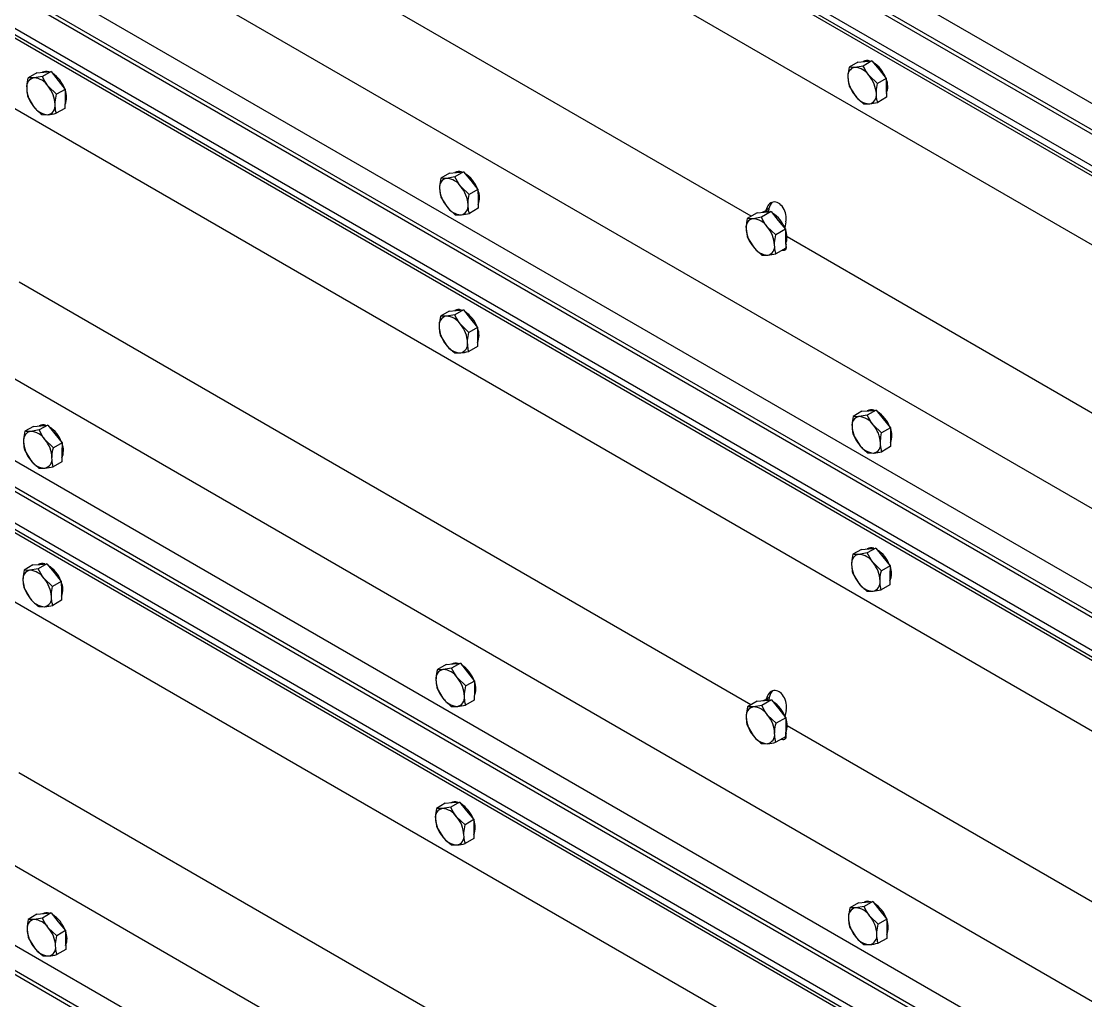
# Model space of a CAD drawing. Header units: millimetres. Extents: x -361 to 14022, y -1822 to 1455.
# Drawn here: x 4013.87 to 4030.4, y 855.35 to 870.56 of the extents above; entities that cross this region are included whole.
import ezdxf

# ---------------------------------------------------------------- set-up
doc = ezdxf.new("R2010")
doc.units = ezdxf.units.MM

msp = doc.modelspace()

# ---------------------------------------------------------------- linework, layer by layer
at = {"color": 7, "linetype": 'Continuous', "lineweight": 25}
for p, q in [((4037.697955, 865.12472), (3975.181245, 901.214849)), ((4037.697955, 864.649253), (3975.047014, 900.816871)), ((4037.697955, 864.714459), (3975.091041, 900.856661)), ((4037.697955, 864.156061), (3975.215331, 900.226512)), ((4037.697955, 864.003682), (3975.172353, 900.098943)), ((4037.697955, 864.055403), (3975.216543, 900.125154)), ((4037.697955, 862.931906), (3975.18526, 899.019716)), ((4037.697955, 858.834636), (3975.234603, 894.893961)), ((4037.697955, 857.598387), (3975.249491, 893.649118)), ((4037.697955, 857.146086), (3975.130388, 893.265573)), ((4037.697955, 857.210397), (3975.174702, 893.304302)), ((4037.697955, 856.47824), (3975.239249, 892.534883)), ((4037.697955, 856.528736), (3975.283441, 892.559868)), ((4037.697955, 856.631851), (3975.284352, 892.662456)), ((4037.697955, 855.380311), (3975.229543, 891.442557)), ((4037.697955, 851.183063), (3975.19244, 887.266728)), ((4037.697955, 849.916648), (3975.181245, 886.006776)), ((4037.697955, 849.44118), (3975.047014, 885.608799)), ((4037.697955, 849.506387), (3975.091041, 885.648589)), ((4037.697955, 848.947988), (3975.215331, 885.018439)), ((4037.697955, 848.795609), (3975.172353, 884.890871)), ((4037.697955, 848.84733), (3975.216543, 884.917081)), ((4037.697955, 847.723834), (3975.18526, 883.811644)), ((4037.697955, 843.626563), (3975.234603, 879.685889)), ((4037.697955, 842.390314), (3975.249491, 878.441045)), ((4037.697955, 841.938013), (3975.130388, 878.0575)), ((4037.697955, 842.002324), (3975.174702, 878.09623)), ((4025.204459, 867.531569), (4013.8298, 874.09802)), ((4026.861147, 869.926103), (4026.726216, 869.846072)), ((4026.861147, 869.926103), (4026.970758, 869.93547)), ((4026.946543, 869.934124), (4026.945117, 869.933279)), ((4027.080368, 869.944837), (4026.945438, 869.864806)), ((4026.970758, 869.93547), (4027.080368, 869.944837)), ((4027.080368, 869.944837), (4027.191728, 869.807906)), ((4014.10524, 869.757593), (4013.970304, 869.681303)), ((4014.10524, 869.757593), (4014.216383, 869.767848)), ((4014.19319, 869.76648), (4014.191557, 869.765557)), ((4014.327526, 869.778103), (4014.19259, 869.701813)), ((4014.216383, 869.767848), (4014.327526, 869.778103)), ((4014.327526, 869.778103), (4014.437354, 869.640284)), ((4026.945438, 869.864806), (4026.816092, 869.843734)), ((4027.168158, 869.590944), (4027.037063, 869.71617)), ((4027.191728, 869.807906), (4027.303089, 869.670975)), ((4014.19259, 869.701813), (4014.061712, 869.6804)), ((4014.412246, 869.426176), (4014.282683, 869.552836)), ((4014.437354, 869.640284), (4014.547182, 869.502465)), ((4026.729716, 869.553476), (4026.821341, 869.40484)), ((4027.303089, 869.670975), (4027.168158, 869.590944)), ((4027.303089, 869.670975), (4027.304838, 869.524677)), ((4013.967672, 869.385156), (4014.057765, 869.236179)), ((4014.547182, 869.502465), (4014.412246, 869.426176)), ((4014.547182, 869.502465), (4014.545866, 869.354392)), ((4027.304838, 869.524677), (4027.306588, 869.378379)), ((4014.545866, 869.354392), (4014.54455, 869.206318)), ((4026.952436, 869.279614), (4027.042312, 869.277276)), ((4027.306588, 869.378379), (4027.171657, 869.298348)), ((4014.187328, 869.109519), (4014.278736, 869.108616)), ((4014.54455, 869.206318), (4014.409614, 869.130028)), ((4020.517845, 868.202788), (4020.382914, 868.122757)), ((4020.602135, 868.141491), (4020.47279, 868.120419)), ((4020.517845, 868.202788), (4020.627455, 868.212155)), ((4020.603241, 868.210809), (4020.601815, 868.209964)), ((4020.737066, 868.221522), (4020.602135, 868.141491)), ((4020.627455, 868.212155), (4020.737066, 868.221522)), ((4020.737066, 868.221522), (4020.848426, 868.084591)), ((4020.848426, 868.084591), (4020.959787, 867.94766)), ((4020.824856, 867.867629), (4020.693761, 867.992855)), ((4020.959787, 867.94766), (4020.824856, 867.867629)), ((4020.959787, 867.94766), (4020.961536, 867.801362)), ((4020.386414, 867.830161), (4020.478039, 867.681525)), ((4020.961536, 867.801362), (4020.963286, 867.655064)), ((4020.963286, 867.655064), (4020.828355, 867.575033)), ((4025.296802, 867.58634), (4025.1453, 867.49648)), ((4025.296802, 867.58634), (4025.406413, 867.595707)), ((4025.516023, 867.605074), (4025.364521, 867.515214)), ((4025.382198, 867.594361), (4025.380773, 867.593516)), ((4025.406413, 867.595707), (4025.516023, 867.605074)), ((4025.433331, 867.609131), (4025.43595, 867.622583)), ((4025.481699, 867.649718), (4025.43595, 867.622583)), ((4025.481699, 867.649718), (4025.473078, 867.605435)), ((4025.516023, 867.605074), (4025.627384, 867.468143)), ((4020.609134, 867.556299), (4020.69901, 867.553961)), ((4025.364521, 867.515214), (4025.235176, 867.494142)), ((4025.627384, 867.468143), (4025.738744, 867.331212)), ((4025.74531, 867.443994), (4025.72736, 867.351791)), ((4025.587242, 867.241353), (4025.456147, 867.366578)), ((4025.738744, 867.331212), (4025.587242, 867.241353)), ((4025.738744, 867.331212), (4025.740494, 867.184914)), ((4025.1488, 867.203884), (4025.240425, 867.055248)), ((4025.740494, 867.184914), (4025.742243, 867.038616)), ((4025.744756, 867.106064), (4025.749552, 867.08924)), ((4036.744077, 860.869889), (4025.762227, 867.209576)), ((4025.37152, 866.930022), (4025.461396, 866.927685)), ((4025.742243, 867.038616), (4025.590741, 866.948757)), ((4025.202448, 859.944496), (4013.831095, 866.509038)), ((4020.735682, 866.078754), (4020.600746, 866.002464)), ((4020.624538, 866.068499), (4020.735682, 866.078754)), ((4020.735682, 866.078754), (4020.845509, 865.940935)), ((4020.513395, 866.058244), (4020.378459, 865.981954)), ((4020.600746, 866.002464), (4020.469867, 865.981051)), ((4020.513395, 866.058244), (4020.624538, 866.068499)), ((4020.601345, 866.067131), (4020.599713, 866.066208)), ((4020.845509, 865.940935), (4020.955337, 865.803116)), ((4020.820401, 865.726826), (4020.690838, 865.853487)), ((4020.955337, 865.803116), (4020.820401, 865.726826)), ((4020.955337, 865.803116), (4020.954021, 865.655043)), ((4020.375828, 865.685807), (4020.46592, 865.53683)), ((4020.954021, 865.655043), (4020.952706, 865.506969)), ((4020.952706, 865.506969), (4020.817769, 865.430679)), ((4020.595483, 865.410169), (4020.686891, 865.409266)), ((4026.926, 864.503439), (4026.791069, 864.423408)), ((4027.010291, 864.442142), (4026.880946, 864.42107)), ((4026.926, 864.503439), (4027.035611, 864.512806)), ((4027.011396, 864.51146), (4027.00997, 864.510614)), ((4027.145221, 864.522173), (4027.010291, 864.442142)), ((4027.035611, 864.512806), (4027.145221, 864.522173)), ((4027.145221, 864.522173), (4027.256581, 864.385242)), ((4014.056473, 864.269114), (4013.921537, 864.192824)), ((4014.056473, 864.269114), (4014.167617, 864.279369)), ((4014.144423, 864.278002), (4014.142791, 864.277079)), ((4014.27876, 864.289624), (4014.143824, 864.213334)), ((4014.167617, 864.279369), (4014.27876, 864.289624)), ((4014.27876, 864.289624), (4014.388587, 864.151806)), ((4027.233011, 864.16828), (4027.101916, 864.293506)), ((4027.256581, 864.385242), (4027.367942, 864.248311)), ((4014.143824, 864.213334), (4014.012945, 864.191921)), ((4014.388587, 864.151806), (4014.498415, 864.013987)), ((4026.794569, 864.130812), (4026.886195, 863.982176)), ((4027.367942, 864.248311), (4027.233011, 864.16828)), ((4027.367942, 864.248311), (4027.369691, 864.102013)), ((4027.369691, 864.102013), (4027.371441, 863.955715)), ((4014.363479, 863.937697), (4014.233916, 864.064358)), ((4014.498415, 864.013987), (4014.363479, 863.937697)), ((4014.498415, 864.013987), (4014.497099, 863.865913)), ((4027.371441, 863.955715), (4027.236511, 863.875684)), ((4013.918906, 863.896677), (4014.008998, 863.747701)), ((4014.497099, 863.865913), (4014.495784, 863.71784)), ((4027.017289, 863.85695), (4027.107165, 863.854612)), ((4014.138561, 863.62104), (4014.229969, 863.620137)), ((4014.495784, 863.71784), (4014.360848, 863.64155)), ((4026.92155, 862.358895), (4026.786614, 862.282605)), ((4027.008901, 862.303114), (4026.878022, 862.281702)), ((4026.92155, 862.358895), (4027.032694, 862.369149)), ((4027.0095, 862.367782), (4027.007868, 862.366859)), ((4027.143837, 862.379404), (4027.008901, 862.303114)), ((4027.032694, 862.369149), (4027.143837, 862.379404)), ((4027.143837, 862.379404), (4027.253664, 862.241586)), ((4014.044837, 862.116729), (4013.909906, 862.036698)), ((4014.044837, 862.116729), (4014.154447, 862.126096)), ((4014.130233, 862.12475), (4014.128807, 862.123905)), ((4014.264058, 862.135463), (4014.129127, 862.055432)), ((4014.154447, 862.126096), (4014.264058, 862.135463)), ((4014.264058, 862.135463), (4014.375418, 861.998532)), ((4027.228556, 862.027477), (4027.098993, 862.154138)), ((4027.253664, 862.241586), (4027.363492, 862.103767)), ((4014.129127, 862.055432), (4013.999782, 862.03436)), ((4014.375418, 861.998532), (4014.486778, 861.861601)), ((4026.783983, 861.986457), (4026.874075, 861.837481)), ((4027.363492, 862.103767), (4027.228556, 862.027477)), ((4027.362176, 861.955693), (4027.360861, 861.80762)), ((4027.363492, 862.103767), (4027.362176, 861.955693)), ((4014.351848, 861.78157), (4014.220753, 861.906796)), ((4014.486778, 861.861601), (4014.351848, 861.78157)), ((4014.486778, 861.861601), (4014.488528, 861.715303)), ((4027.360861, 861.80762), (4027.225925, 861.73133)), ((4013.913405, 861.744102), (4014.005031, 861.595466)), ((4014.488528, 861.715303), (4014.490278, 861.569005)), ((4027.003638, 861.71082), (4027.095046, 861.709917)), ((4014.136126, 861.47024), (4014.226002, 861.467902)), ((4014.490278, 861.569005), (4014.355347, 861.488974)), ((4020.464629, 860.569765), (4020.329692, 860.493475)), ((4020.551979, 860.513985), (4020.4211, 860.492572)), ((4020.464629, 860.569765), (4020.575772, 860.58002)), ((4020.552579, 860.578652), (4020.550946, 860.577729)), ((4020.686915, 860.590275), (4020.551979, 860.513985)), ((4020.575772, 860.58002), (4020.686915, 860.590275)), ((4020.686915, 860.590275), (4020.796743, 860.452456)), ((4020.796743, 860.452456), (4020.90657, 860.314638)), ((4020.771634, 860.238348), (4020.642071, 860.365008)), ((4020.90657, 860.314638), (4020.771634, 860.238348)), ((4020.90657, 860.314638), (4020.905255, 860.166564)), ((4020.327061, 860.197328), (4020.417153, 860.048351)), ((4020.905255, 860.166564), (4020.903939, 860.01849)), ((4020.903939, 860.01849), (4020.769003, 859.9422)), ((4025.300907, 860.000162), (4025.149398, 859.914503)), ((4025.300907, 860.000162), (4025.41205, 860.010417)), ((4025.523193, 860.020672), (4025.371685, 859.935012)), ((4025.388857, 860.009049), (4025.387224, 860.008126)), ((4025.41205, 860.010417), (4025.523193, 860.020672)), ((4025.438264, 860.023222), (4025.440709, 860.034752)), ((4025.486459, 860.060619), (4025.440709, 860.034752)), ((4025.486459, 860.060619), (4025.477865, 860.020085)), ((4025.523193, 860.020672), (4025.633021, 859.882853)), ((4020.546716, 859.921691), (4020.638124, 859.920788)), ((4025.371685, 859.935012), (4025.240806, 859.9136)), ((4025.633021, 859.882853), (4025.742848, 859.745034)), ((4025.750068, 859.856163), (4025.730882, 859.765677)), ((4025.59134, 859.659375), (4025.461777, 859.786036)), ((4025.742848, 859.745034), (4025.59134, 859.659375)), ((4025.742848, 859.745034), (4025.741533, 859.596961)), ((4025.146767, 859.618355), (4025.236859, 859.469379)), ((4025.741533, 859.596961), (4025.740217, 859.448887)), ((4025.742538, 859.514105), (4025.746878, 859.497104)), ((4036.743419, 853.282035), (4025.763522, 859.620594)), ((4025.366422, 859.342718), (4025.45783, 859.341815)), ((4025.740217, 859.448887), (4025.588709, 859.363228)), ((4025.204459, 852.323496), (4013.8298, 858.889947)), ((4020.452992, 858.417379), (4020.318061, 858.337348)), ((4020.537282, 858.356083), (4020.407937, 858.335011)), ((4020.452992, 858.417379), (4020.562602, 858.426746)), ((4020.538388, 858.425401), (4020.536962, 858.424555)), ((4020.672213, 858.436114), (4020.537282, 858.356083)), ((4020.562602, 858.426746), (4020.672213, 858.436114)), ((4020.672213, 858.436114), (4020.783573, 858.299183)), ((4020.760003, 858.082221), (4020.628908, 858.207447)), ((4020.894933, 858.162252), (4020.760003, 858.082221)), ((4020.783573, 858.299183), (4020.894933, 858.162252)), ((4020.894933, 858.162252), (4020.896683, 858.015954)), ((4020.32156, 858.044753), (4020.413186, 857.896117)), ((4020.896683, 858.015954), (4020.898433, 857.869656)), ((4020.898433, 857.869656), (4020.763502, 857.789625)), ((4020.544281, 857.770891), (4020.634157, 857.768553)), ((4026.872784, 856.870416), (4026.737848, 856.794126)), ((4026.960134, 856.814636), (4026.829256, 856.793223)), ((4026.872784, 856.870416), (4026.983927, 856.880671)), ((4026.960734, 856.879303), (4026.959101, 856.87838)), ((4027.09507, 856.890926), (4026.960134, 856.814636)), ((4026.983927, 856.880671), (4027.09507, 856.890926)), ((4027.09507, 856.890926), (4027.204898, 856.753107)), ((4014.10969, 856.694064), (4013.974759, 856.614034)), ((4014.10969, 856.694064), (4014.2193, 856.703432)), ((4014.195086, 856.702086), (4014.19366, 856.70124)), ((4014.328911, 856.712799), (4014.19398, 856.632768)), ((4014.2193, 856.703432), (4014.328911, 856.712799)), ((4014.328911, 856.712799), (4014.440271, 856.575868)), ((4027.179789, 856.538998), (4027.050227, 856.665659)), ((4027.204898, 856.753107), (4027.314725, 856.615288)), ((4014.19398, 856.632768), (4014.064635, 856.611696)), ((4014.416701, 856.358906), (4014.285606, 856.484132)), ((4014.440271, 856.575868), (4014.551631, 856.438937)), ((4026.735216, 856.497979), (4026.825309, 856.349002)), ((4027.314725, 856.615288), (4027.179789, 856.538998)), ((4027.314725, 856.615288), (4027.31341, 856.467215)), ((4013.978258, 856.321438), (4014.069884, 856.172802)), ((4014.551631, 856.438937), (4014.416701, 856.358906)), ((4014.551631, 856.438937), (4014.553381, 856.292639)), ((4027.312094, 856.319141), (4027.177158, 856.242851)), ((4027.31341, 856.467215), (4027.312094, 856.319141)), ((4014.553381, 856.292639), (4014.555131, 856.146341)), ((4026.954871, 856.222341), (4027.046279, 856.221438)), ((4014.200979, 856.047576), (4014.290855, 856.045238)), ((4014.555131, 856.146341), (4014.4202, 856.06631))]:
    msp.add_line(p, q, dxfattribs=at)
for centre, radius, start, end in [((4027.006696, 869.825737), 0.12396, 69.9370339, 119.0296317), ((4026.845541, 869.512011), 0.481209, 20.2238943, 58.0161973), ((4014.252898, 869.654907), 0.126545, 71.510323, 118.153237), ((4014.097227, 869.354893), 0.46942, 19.5554709, 57.5471594), ((4026.840145, 869.711867), 0.134043, 100.3370645, 190.2264623), ((4026.79713, 869.555717), 0.288641, 33.7722361, 86.2331404), ((4026.667268, 869.404289), 0.483755, 3.3955817, 40.1438852), ((4014.087692, 869.542843), 0.139989, 100.6953232, 188.5331771), ((4014.046027, 869.398062), 0.282774, 33.1850043, 86.8203722), ((4013.91483, 869.249677), 0.476678, 2.0759805, 39.4930678), ((4027.191137, 869.716721), 0.483755, 183.3955817, 220.1438852), ((4027.048471, 869.547655), 0.279172, 337.2142046, 24.156204), ((4014.425618, 869.539339), 0.476678, 182.0759805, 219.4930678), ((4014.285748, 869.381825), 0.283127, 336.3520258, 22.6298248), ((4027.061275, 869.565293), 0.288641, 213.7722361, 266.2331404), ((4027.01826, 869.409143), 0.134043, 280.3370645, 10.2264623), ((4014.29442, 869.390954), 0.282774, 213.1850043, 266.8203722), ((4014.252756, 869.246172), 0.139989, 280.6953232, 8.5331771), ((4020.663394, 868.102422), 0.12396, 69.9370339, 119.0296317), ((4020.496843, 867.988552), 0.134043, 100.3370645, 190.2264623), ((4020.453828, 867.832402), 0.288641, 33.7722361, 86.2331404), ((4020.502239, 867.788696), 0.481209, 20.2238943, 58.0161973), ((4020.847835, 867.993406), 0.483755, 183.3955817, 220.1438852), ((4020.323965, 867.680974), 0.483755, 3.3955817, 40.1438852), ((4020.705169, 867.82434), 0.279172, 337.2142046, 24.156204), ((4020.717973, 867.841978), 0.288641, 213.7722361, 266.2331404), ((4020.674958, 867.685828), 0.134043, 280.3370645, 10.2264623), ((4025.442351, 867.485974), 0.12396, 69.9370339, 119.0296317), ((4025.281197, 867.172248), 0.481209, 20.2238943, 58.0161973), ((4025.259229, 867.362275), 0.134043, 100.3370645, 190.2264623), ((4025.216214, 867.206125), 0.288641, 33.7722361, 86.2331404), ((4025.610221, 867.36713), 0.483755, 183.3955817, 220.1438852), ((4025.086352, 867.054697), 0.483755, 3.3955817, 40.1438852), ((4025.484127, 867.207892), 0.279172, 337.2142046, 24.156204), ((4025.437344, 867.059552), 0.134043, 280.3370645, 10.2264623), ((4025.480359, 867.215702), 0.288641, 213.7722361, 266.2331404), ((4020.661053, 865.955558), 0.126545, 71.510323, 118.153237), ((4020.495847, 865.843494), 0.139989, 100.6953232, 188.5331771), ((4020.454183, 865.698713), 0.282774, 33.1850043, 86.8203722), ((4020.505382, 865.655544), 0.46942, 19.5554709, 57.5471594), ((4020.833773, 865.83999), 0.476678, 182.0759805, 219.4930678), ((4020.322985, 865.550327), 0.476678, 2.0759805, 39.4930678), ((4020.693903, 865.682475), 0.283127, 336.3520258, 22.6298248), ((4020.702575, 865.691605), 0.282774, 213.1850043, 266.8203722), ((4020.660911, 865.546823), 0.139989, 280.6953232, 8.5331771), ((4026.904998, 864.289202), 0.134043, 100.3370645, 190.2264623), ((4026.861983, 864.133053), 0.288641, 33.7722361, 86.2331404), ((4027.071549, 864.403073), 0.12396, 69.9370339, 119.0296317), ((4026.910394, 864.089346), 0.481209, 20.2238943, 58.0161973), ((4014.204131, 864.166429), 0.126545, 71.510323, 118.153237), ((4014.04846, 863.866414), 0.46942, 19.5554709, 57.5471594), ((4027.25599, 864.294057), 0.483755, 183.3955817, 220.1438852), ((4026.732121, 863.981625), 0.483755, 3.3955817, 40.1438852), ((4014.038925, 864.054365), 0.139989, 100.6953232, 188.5331771), ((4013.997261, 863.909583), 0.282774, 33.1850043, 86.8203722), ((4027.113325, 864.124991), 0.279172, 337.2142046, 24.156204), ((4014.376851, 864.050861), 0.476678, 182.0759805, 219.4930678), ((4013.866063, 863.761198), 0.476678, 2.0759805, 39.4930678), ((4014.236982, 863.893346), 0.283127, 336.3520258, 22.6298248), ((4027.126128, 864.142629), 0.288641, 213.7722361, 266.2331404), ((4027.083113, 863.986479), 0.134043, 280.3370645, 10.2264623), ((4014.203989, 863.757694), 0.139989, 280.6953232, 8.5331771), ((4014.245654, 863.902475), 0.282774, 213.1850043, 266.8203722), ((4026.904002, 862.144145), 0.139989, 100.6953232, 188.5331771), ((4026.862338, 861.999363), 0.282774, 33.1850043, 86.8203722), ((4027.069208, 862.256209), 0.126545, 71.510323, 118.153237), ((4026.913537, 861.956194), 0.46942, 19.5554709, 57.5471594), ((4014.190386, 862.016363), 0.12396, 69.9370339, 119.0296317), ((4014.029231, 861.702636), 0.481209, 20.2238943, 58.0161973), ((4027.241928, 862.140641), 0.476678, 182.0759805, 219.4930678), ((4026.73114, 861.850978), 0.476678, 2.0759805, 39.4930678), ((4014.023835, 861.902493), 0.134043, 100.3370645, 190.2264623), ((4013.980819, 861.746343), 0.288641, 33.7722361, 86.2331404), ((4027.102059, 861.983126), 0.283127, 336.3520258, 22.6298248), ((4014.374827, 861.907347), 0.483755, 183.3955817, 220.1438852), ((4013.850957, 861.594915), 0.483755, 3.3955817, 40.1438852), ((4014.232161, 861.738281), 0.279172, 337.2142046, 24.156204), ((4027.110731, 861.992255), 0.282774, 213.1850043, 266.8203722), ((4027.069066, 861.847474), 0.139989, 280.6953232, 8.5331771), ((4014.201949, 861.599769), 0.134043, 280.3370645, 10.2264623), ((4014.244965, 861.755919), 0.288641, 213.7722361, 266.2331404), ((4020.44708, 860.355016), 0.139989, 100.6953232, 188.5331771), ((4020.405416, 860.210234), 0.282774, 33.1850043, 86.8203722), ((4020.612286, 860.467079), 0.126545, 71.510323, 118.153237), ((4020.456616, 860.167065), 0.46942, 19.5554709, 57.5471594), ((4020.785006, 860.351511), 0.476678, 182.0759805, 219.4930678), ((4020.274218, 860.061849), 0.476678, 2.0759805, 39.4930678), ((4020.645137, 860.193997), 0.283127, 336.3520258, 22.6298248), ((4020.653809, 860.203126), 0.282774, 213.1850043, 266.8203722), ((4020.612144, 860.058344), 0.139989, 280.6953232, 8.5331771), ((4025.448564, 859.897476), 0.126545, 71.510323, 118.153237), ((4025.292894, 859.597462), 0.46942, 19.5554709, 57.5471594), ((4025.266786, 859.776043), 0.139989, 100.6953232, 188.5331771), ((4025.225122, 859.631261), 0.282774, 33.1850043, 86.8203722), ((4025.604712, 859.772539), 0.476678, 182.0759805, 219.4930678), ((4025.093924, 859.482876), 0.476678, 2.0759805, 39.4930678), ((4025.47868, 859.623967), 0.285816, 337.3946058, 22.4977682), ((4025.473515, 859.624153), 0.282774, 213.1850043, 266.8203722), ((4025.43185, 859.479372), 0.139989, 280.6953232, 8.5331771), ((4020.43199, 858.203143), 0.134043, 100.3370645, 190.2264623), ((4020.388974, 858.046994), 0.288641, 33.7722361, 86.2331404), ((4020.598541, 858.317014), 0.12396, 69.9370339, 119.0296317), ((4020.437386, 858.003287), 0.481209, 20.2238943, 58.0161973), ((4020.782982, 858.207998), 0.483755, 183.3955817, 220.1438852), ((4020.259112, 857.895565), 0.483755, 3.3955817, 40.1438852), ((4020.640316, 858.038932), 0.279172, 337.2142046, 24.156204), ((4020.65312, 858.05657), 0.288641, 213.7722361, 266.2331404), ((4020.610105, 857.90042), 0.134043, 280.3370645, 10.2264623), ((4027.020442, 856.76773), 0.126545, 71.510323, 118.153237), ((4026.864771, 856.467716), 0.46942, 19.5554709, 57.5471594), ((4014.255239, 856.593699), 0.12396, 69.9370339, 119.0296317), ((4014.094084, 856.279972), 0.481209, 20.2238943, 58.0161973), ((4026.855236, 856.655666), 0.139989, 100.6953232, 188.5331771), ((4026.813571, 856.510885), 0.282774, 33.1850043, 86.8203722), ((4026.682374, 856.362499), 0.476678, 2.0759805, 39.4930678), ((4014.088688, 856.479828), 0.134043, 100.3370645, 190.2264623), ((4014.045672, 856.323679), 0.288641, 33.7722361, 86.2331404), ((4013.91581, 856.17225), 0.483755, 3.3955817, 40.1438852), ((4027.193162, 856.652162), 0.476678, 182.0759805, 219.4930678), ((4027.053292, 856.494647), 0.283127, 336.3520258, 22.6298248), ((4014.43968, 856.484683), 0.483755, 183.3955817, 220.1438852), ((4014.297014, 856.315617), 0.279172, 337.2142046, 24.156204), ((4027.061964, 856.503777), 0.282774, 213.1850043, 266.8203722), ((4027.0203, 856.358995), 0.139989, 280.6953232, 8.5331771), ((4014.309818, 856.333255), 0.288641, 213.7722361, 266.2331404), ((4014.266803, 856.177105), 0.134043, 280.3370645, 10.2264623)]:
    msp.add_arc(centre, radius, start, end, dxfattribs=at)
for centre, major_axis, ratio, start_param, end_param in [((4025.59063, 867.533289), (-0.051828, 0.217876), 0.692818262, 4.132742217, 7.274334871), ((4025.636378, 867.560423), (-0.051828, 0.217876), 0.692818262, 0.380647019, 0.991149564), ((4025.594873, 867.178535), (-0.146068, 0.166997), 0.401133331, 2.602360174, 3.846083137), ((4025.640621, 867.20567), (-0.146068, 0.166997), 0.401133331, 2.602360174, 2.768297861), ((4025.595389, 859.945458), (-0.045582, 0.219415), 0.701630723, 4.153173117, 7.294765771), ((4025.641139, 859.971324), (-0.045582, 0.219415), 0.701630723, 0.384758449, 1.011580464), ((4025.592198, 859.586398), (-0.143133, 0.16959), 0.418043607, 2.568485088, 3.853595792), ((4025.637949, 859.612265), (-0.143133, 0.16959), 0.418043607, 2.568485088, 2.779925792)]:
    msp.add_ellipse(centre, major_axis=major_axis, ratio=ratio, start_param=start_param, end_param=end_param, dxfattribs=at)
for points, knots in [([(4026.726216, 869.846072), (4026.718589, 869.80422), (4026.70866, 869.749735), (4026.708312, 869.699675), (4026.708232, 869.688069)], [0, 0, 0, 0, 0.768150727, 1, 1, 1, 1]), ([(4026.816092, 869.843734), (4026.813514, 869.843524), (4026.77678, 869.840527), (4026.750579, 869.8434), (4026.726216, 869.846072)], [0, 0, 0, 0, 0.070200577, 1, 1, 1, 1]), ([(4027.037063, 869.71617), (4027.034443, 869.719428), (4026.997119, 869.765834), (4026.970338, 869.81712), (4026.945438, 869.864806)], [0, 0, 0, 0, 0.0702005767, 1, 1, 1, 1]), ([(4013.970304, 869.681303), (4013.9619, 869.639225), (4013.950959, 869.584446), (4013.949574, 869.533811), (4013.949253, 869.522072)], [0, 0, 0, 0, 0.768150727, 1, 1, 1, 1]), ([(4014.061712, 869.6804), (4014.059097, 869.680168), (4014.021846, 869.676864), (4013.995137, 869.679164), (4013.970304, 869.681303)], [0, 0, 0, 0, 0.070200577, 1, 1, 1, 1]), ([(4014.282683, 869.552836), (4014.280099, 869.556115), (4014.243292, 869.602813), (4014.217019, 869.654114), (4014.19259, 869.701813)], [0, 0, 0, 0, 0.070200577, 1, 1, 1, 1]), ([(4026.708232, 869.688069), (4026.711185, 869.650464), (4026.714929, 869.602802), (4026.727139, 869.56207), (4026.729716, 869.553476)], [0, 0, 0, 0, 0.788999238, 1, 1, 1, 1]), ([(4027.150173, 869.432941), (4027.150254, 869.444548), (4027.150601, 869.494608), (4027.160531, 869.549092), (4027.168158, 869.590944)], [0, 0, 0, 0, 0.231849273, 1, 1, 1, 1]), ([(4013.949253, 869.522072), (4013.951388, 869.483923), (4013.954094, 869.435573), (4013.965307, 869.39394), (4013.967672, 869.385156)], [0, 0, 0, 0, 0.7889992378, 1, 1, 1, 1]), ([(4014.391195, 869.266944), (4014.391516, 869.278684), (4014.3929, 869.329319), (4014.403841, 869.384097), (4014.412246, 869.426176)], [0, 0, 0, 0, 0.231849273, 1, 1, 1, 1]), ([(4026.821341, 869.40484), (4026.824001, 869.401606), (4026.861887, 869.355532), (4026.908809, 869.316192), (4026.952436, 869.279614)], [0, 0, 0, 0, 0.070200577, 1, 1, 1, 1]), ([(4027.171657, 869.298348), (4027.169081, 869.306943), (4027.156871, 869.347674), (4027.153127, 869.395336), (4027.150173, 869.432941)], [0, 0, 0, 0, 0.211000762, 1, 1, 1, 1]), ([(4014.057765, 869.236179), (4014.060388, 869.232923), (4014.097756, 869.186542), (4014.144171, 869.14663), (4014.187328, 869.109519)], [0, 0, 0, 0, 0.070200577, 1, 1, 1, 1]), ([(4014.409614, 869.130028), (4014.407248, 869.138813), (4014.396036, 869.180445), (4014.39333, 869.228796), (4014.391195, 869.266944)], [0, 0, 0, 0, 0.211000762, 1, 1, 1, 1]), ([(4027.042312, 869.277276), (4027.04493, 869.27751), (4027.082226, 869.28084), (4027.128568, 869.289912), (4027.171657, 869.298348)], [0, 0, 0, 0, 0.070200577, 1, 1, 1, 1]), ([(4014.278736, 869.108616), (4014.28139, 869.10887), (4014.319203, 869.112492), (4014.366053, 869.121579), (4014.409614, 869.130028)], [0, 0, 0, 0, 0.070200577, 1, 1, 1, 1]), ([(4020.382914, 868.122757), (4020.375287, 868.080905), (4020.365357, 868.02642), (4020.36501, 867.97636), (4020.364929, 867.964754)], [0, 0, 0, 0, 0.7681507272, 1, 1, 1, 1]), ([(4020.47279, 868.120419), (4020.470212, 868.120209), (4020.433478, 868.117212), (4020.407277, 868.120085), (4020.382914, 868.122757)], [0, 0, 0, 0, 0.0702005767, 1, 1, 1, 1]), ([(4020.693761, 867.992855), (4020.691141, 867.996113), (4020.653817, 868.042519), (4020.627036, 868.093805), (4020.602135, 868.141491)], [0, 0, 0, 0, 0.070200577, 1, 1, 1, 1]), ([(4020.364929, 867.964754), (4020.367883, 867.927149), (4020.371627, 867.879487), (4020.383837, 867.838755), (4020.386414, 867.830161)], [0, 0, 0, 0, 0.788999238, 1, 1, 1, 1]), ([(4020.806871, 867.709626), (4020.806952, 867.721233), (4020.807299, 867.771293), (4020.817229, 867.825777), (4020.824856, 867.867629)], [0, 0, 0, 0, 0.231849273, 1, 1, 1, 1]), ([(4020.478039, 867.681525), (4020.480699, 867.678291), (4020.518585, 867.632217), (4020.565506, 867.592877), (4020.609134, 867.556299)], [0, 0, 0, 0, 0.0702005767, 1, 1, 1, 1]), ([(4020.69901, 867.553961), (4020.701628, 867.554195), (4020.738923, 867.557525), (4020.785266, 867.566598), (4020.828355, 867.575033)], [0, 0, 0, 0, 0.070200577, 1, 1, 1, 1]), ([(4020.828355, 867.575033), (4020.825779, 867.583628), (4020.813569, 867.624359), (4020.809825, 867.672021), (4020.806871, 867.709626)], [0, 0, 0, 0, 0.211000762, 1, 1, 1, 1]), ([(4025.1453, 867.49648), (4025.137673, 867.454628), (4025.127743, 867.400144), (4025.127396, 867.350084), (4025.127315, 867.338477)], [0, 0, 0, 0, 0.7681507276, 1, 1, 1, 1]), ([(4025.235176, 867.494142), (4025.232598, 867.493932), (4025.195864, 867.490935), (4025.169663, 867.493809), (4025.1453, 867.49648)], [0, 0, 0, 0, 0.070200577, 1, 1, 1, 1]), ([(4025.456147, 867.366578), (4025.453527, 867.369836), (4025.416203, 867.416243), (4025.389422, 867.467529), (4025.364521, 867.515214)], [0, 0, 0, 0, 0.070200577, 1, 1, 1, 1]), ([(4025.127315, 867.338477), (4025.130269, 867.300872), (4025.134013, 867.25321), (4025.146223, 867.212479), (4025.1488, 867.203884)], [0, 0, 0, 0, 0.788999238, 1, 1, 1, 1]), ([(4025.569257, 867.08335), (4025.569338, 867.094956), (4025.569685, 867.145016), (4025.579615, 867.1995), (4025.587242, 867.241353)], [0, 0, 0, 0, 0.231849273, 1, 1, 1, 1]), ([(4025.590741, 866.948757), (4025.588165, 866.957351), (4025.575955, 866.998083), (4025.572211, 867.045744), (4025.569257, 867.08335)], [0, 0, 0, 0, 0.211000762, 1, 1, 1, 1]), ([(4025.240425, 867.055248), (4025.243085, 867.052014), (4025.280971, 867.005941), (4025.327893, 866.966601), (4025.37152, 866.930022)], [0, 0, 0, 0, 0.070200577, 1, 1, 1, 1]), ([(4025.461396, 866.927685), (4025.464014, 866.927918), (4025.501309, 866.931248), (4025.547652, 866.940321), (4025.590741, 866.948757)], [0, 0, 0, 0, 0.070200577, 1, 1, 1, 1]), ([(4020.378459, 865.981954), (4020.370055, 865.939876), (4020.359114, 865.885097), (4020.357729, 865.834462), (4020.357408, 865.822722)], [0, 0, 0, 0, 0.768150727, 1, 1, 1, 1]), ([(4020.469867, 865.981051), (4020.467252, 865.980819), (4020.430001, 865.977515), (4020.403293, 865.979815), (4020.378459, 865.981954)], [0, 0, 0, 0, 0.070200577, 1, 1, 1, 1]), ([(4020.690838, 865.853487), (4020.688254, 865.856765), (4020.651447, 865.903464), (4020.625174, 865.954764), (4020.600746, 866.002464)], [0, 0, 0, 0, 0.070200577, 1, 1, 1, 1]), ([(4020.357408, 865.822722), (4020.359543, 865.784574), (4020.362249, 865.736224), (4020.373462, 865.694591), (4020.375828, 865.685807)], [0, 0, 0, 0, 0.7889992378, 1, 1, 1, 1]), ([(4020.79935, 865.567595), (4020.799671, 865.579334), (4020.801056, 865.629969), (4020.811996, 865.684748), (4020.820401, 865.726826)], [0, 0, 0, 0, 0.231849273, 1, 1, 1, 1]), ([(4020.46592, 865.53683), (4020.468543, 865.533574), (4020.505912, 865.487193), (4020.552326, 865.44728), (4020.595483, 865.410169)], [0, 0, 0, 0, 0.070200577, 1, 1, 1, 1]), ([(4020.686891, 865.409266), (4020.689545, 865.409521), (4020.727358, 865.413142), (4020.774208, 865.42223), (4020.817769, 865.430679)], [0, 0, 0, 0, 0.070200577, 1, 1, 1, 1]), ([(4020.817769, 865.430679), (4020.815404, 865.439464), (4020.804191, 865.481096), (4020.801485, 865.529446), (4020.79935, 865.567595)], [0, 0, 0, 0, 0.211000762, 1, 1, 1, 1]), ([(4026.791069, 864.423408), (4026.783442, 864.381555), (4026.773513, 864.327071), (4026.773165, 864.277011), (4026.773085, 864.265405)], [0, 0, 0, 0, 0.7681507272, 1, 1, 1, 1]), ([(4026.880946, 864.42107), (4026.878367, 864.420859), (4026.841633, 864.417863), (4026.815432, 864.420736), (4026.791069, 864.423408)], [0, 0, 0, 0, 0.0702005767, 1, 1, 1, 1]), ([(4027.101916, 864.293506), (4027.099296, 864.296764), (4027.061972, 864.34317), (4027.035191, 864.394456), (4027.010291, 864.442142)], [0, 0, 0, 0, 0.070200577, 1, 1, 1, 1]), ([(4026.773085, 864.265405), (4026.776038, 864.2278), (4026.779782, 864.180138), (4026.791992, 864.139406), (4026.794569, 864.130812)], [0, 0, 0, 0, 0.788999238, 1, 1, 1, 1]), ([(4013.921537, 864.192824), (4013.913133, 864.150746), (4013.902192, 864.095968), (4013.900807, 864.045333), (4013.900486, 864.033593)], [0, 0, 0, 0, 0.768150727, 1, 1, 1, 1]), ([(4014.012945, 864.191921), (4014.01033, 864.191689), (4013.973079, 864.188385), (4013.946371, 864.190686), (4013.921537, 864.192824)], [0, 0, 0, 0, 0.070200577, 1, 1, 1, 1]), ([(4014.233916, 864.064358), (4014.231332, 864.067636), (4014.194526, 864.114334), (4014.168252, 864.165635), (4014.143824, 864.213334)], [0, 0, 0, 0, 0.070200577, 1, 1, 1, 1]), ([(4027.215026, 864.010277), (4027.215107, 864.021884), (4027.215454, 864.071944), (4027.225384, 864.126428), (4027.233011, 864.16828)], [0, 0, 0, 0, 0.231849273, 1, 1, 1, 1]), ([(4013.900486, 864.033593), (4013.902621, 863.995445), (4013.905327, 863.947094), (4013.91654, 863.905462), (4013.918906, 863.896677)], [0, 0, 0, 0, 0.788999238, 1, 1, 1, 1]), ([(4014.342428, 863.778465), (4014.342749, 863.790205), (4014.344134, 863.84084), (4014.355075, 863.895619), (4014.363479, 863.937697)], [0, 0, 0, 0, 0.2318492728, 1, 1, 1, 1]), ([(4026.886195, 863.982176), (4026.888854, 863.978941), (4026.92674, 863.932868), (4026.973662, 863.893528), (4027.017289, 863.85695)], [0, 0, 0, 0, 0.0702005767, 1, 1, 1, 1]), ([(4027.236511, 863.875684), (4027.233934, 863.884279), (4027.221724, 863.92501), (4027.21798, 863.972672), (4027.215026, 864.010277)], [0, 0, 0, 0, 0.211000762, 1, 1, 1, 1]), ([(4014.360848, 863.64155), (4014.358482, 863.650334), (4014.347269, 863.691967), (4014.344563, 863.740317), (4014.342428, 863.778465)], [0, 0, 0, 0, 0.211000762, 1, 1, 1, 1]), ([(4027.107165, 863.854612), (4027.109784, 863.854846), (4027.147079, 863.858175), (4027.193421, 863.867248), (4027.236511, 863.875684)], [0, 0, 0, 0, 0.070200577, 1, 1, 1, 1]), ([(4014.008998, 863.747701), (4014.011621, 863.744445), (4014.04899, 863.698064), (4014.095405, 863.658151), (4014.138561, 863.62104)], [0, 0, 0, 0, 0.070200577, 1, 1, 1, 1]), ([(4014.229969, 863.620137), (4014.232624, 863.620391), (4014.270436, 863.624013), (4014.317286, 863.6331), (4014.360848, 863.64155)], [0, 0, 0, 0, 0.070200577, 1, 1, 1, 1]), ([(4026.786614, 862.282605), (4026.77821, 862.240526), (4026.767269, 862.185748), (4026.765884, 862.135113), (4026.765563, 862.123373)], [0, 0, 0, 0, 0.768150727, 1, 1, 1, 1]), ([(4026.878022, 862.281702), (4026.875407, 862.28147), (4026.838156, 862.278165), (4026.811448, 862.280466), (4026.786614, 862.282605)], [0, 0, 0, 0, 0.070200577, 1, 1, 1, 1]), ([(4027.098993, 862.154138), (4027.096409, 862.157416), (4027.059603, 862.204115), (4027.033329, 862.255415), (4027.008901, 862.303114)], [0, 0, 0, 0, 0.070200577, 1, 1, 1, 1]), ([(4026.765563, 862.123373), (4026.767698, 862.085225), (4026.770404, 862.036874), (4026.781617, 861.995242), (4026.783983, 861.986457)], [0, 0, 0, 0, 0.7889992378, 1, 1, 1, 1]), ([(4013.909906, 862.036698), (4013.902279, 861.994846), (4013.892349, 861.940361), (4013.892002, 861.890301), (4013.891921, 861.878695)], [0, 0, 0, 0, 0.768150727, 1, 1, 1, 1]), ([(4013.999782, 862.03436), (4013.997203, 862.034149), (4013.96047, 862.031153), (4013.934268, 862.034026), (4013.909906, 862.036698)], [0, 0, 0, 0, 0.070200577, 1, 1, 1, 1]), ([(4014.220753, 861.906796), (4014.218133, 861.910054), (4014.180808, 861.95646), (4014.154028, 862.007746), (4014.129127, 862.055432)], [0, 0, 0, 0, 0.0702005767, 1, 1, 1, 1]), ([(4027.207505, 861.868246), (4027.207826, 861.879985), (4027.209211, 861.93062), (4027.220152, 861.985399), (4027.228556, 862.027477)], [0, 0, 0, 0, 0.231849273, 1, 1, 1, 1]), ([(4013.891921, 861.878695), (4013.894875, 861.84109), (4013.898619, 861.793428), (4013.910829, 861.752696), (4013.913405, 861.744102)], [0, 0, 0, 0, 0.788999238, 1, 1, 1, 1]), ([(4014.333863, 861.623567), (4014.333943, 861.635174), (4014.334291, 861.685234), (4014.34422, 861.739718), (4014.351848, 861.78157)], [0, 0, 0, 0, 0.231849273, 1, 1, 1, 1]), ([(4026.874075, 861.837481), (4026.876698, 861.834225), (4026.914067, 861.787844), (4026.960482, 861.747931), (4027.003638, 861.71082)], [0, 0, 0, 0, 0.070200577, 1, 1, 1, 1]), ([(4027.225925, 861.73133), (4027.223559, 861.740114), (4027.212346, 861.781747), (4027.20964, 861.830097), (4027.207505, 861.868246)], [0, 0, 0, 0, 0.211000762, 1, 1, 1, 1]), ([(4014.355347, 861.488974), (4014.352771, 861.497569), (4014.34056, 861.5383), (4014.336817, 861.585962), (4014.333863, 861.623567)], [0, 0, 0, 0, 0.211000762, 1, 1, 1, 1]), ([(4027.095046, 861.709917), (4027.097701, 861.710171), (4027.135513, 861.713793), (4027.182363, 861.72288), (4027.225925, 861.73133)], [0, 0, 0, 0, 0.070200577, 1, 1, 1, 1]), ([(4014.005031, 861.595466), (4014.007691, 861.592232), (4014.045577, 861.546158), (4014.092498, 861.506818), (4014.136126, 861.47024)], [0, 0, 0, 0, 0.070200577, 1, 1, 1, 1]), ([(4014.226002, 861.467902), (4014.22862, 861.468136), (4014.265915, 861.471466), (4014.312258, 861.480538), (4014.355347, 861.488974)], [0, 0, 0, 0, 0.070200577, 1, 1, 1, 1]), ([(4020.329692, 860.493475), (4020.321288, 860.451397), (4020.310347, 860.396618), (4020.308963, 860.345983), (4020.308641, 860.334244)], [0, 0, 0, 0, 0.768150727, 1, 1, 1, 1]), ([(4020.4211, 860.492572), (4020.418485, 860.49234), (4020.381234, 860.489036), (4020.354526, 860.491336), (4020.329692, 860.493475)], [0, 0, 0, 0, 0.070200577, 1, 1, 1, 1]), ([(4020.642071, 860.365008), (4020.639487, 860.368287), (4020.602681, 860.414985), (4020.576408, 860.466286), (4020.551979, 860.513985)], [0, 0, 0, 0, 0.070200577, 1, 1, 1, 1]), ([(4020.308641, 860.334244), (4020.310776, 860.296095), (4020.313482, 860.247745), (4020.324695, 860.206113), (4020.327061, 860.197328)], [0, 0, 0, 0, 0.788999238, 1, 1, 1, 1]), ([(4020.750583, 860.079116), (4020.750904, 860.090856), (4020.752289, 860.141491), (4020.76323, 860.196269), (4020.771634, 860.238348)], [0, 0, 0, 0, 0.2318492728, 1, 1, 1, 1]), ([(4020.417153, 860.048351), (4020.419777, 860.045095), (4020.457145, 859.998714), (4020.50356, 859.958802), (4020.546716, 859.921691)], [0, 0, 0, 0, 0.070200577, 1, 1, 1, 1]), ([(4020.769003, 859.9422), (4020.766637, 859.950985), (4020.755424, 859.992618), (4020.752718, 860.040968), (4020.750583, 860.079116)], [0, 0, 0, 0, 0.211000762, 1, 1, 1, 1]), ([(4020.638124, 859.920788), (4020.640779, 859.921042), (4020.678591, 859.924664), (4020.725442, 859.933751), (4020.769003, 859.9422)], [0, 0, 0, 0, 0.070200577, 1, 1, 1, 1]), ([(4025.149398, 859.914503), (4025.140994, 859.872424), (4025.130053, 859.817646), (4025.128669, 859.767011), (4025.128348, 859.755271)], [0, 0, 0, 0, 0.768150728, 1, 1, 1, 1]), ([(4025.240806, 859.9136), (4025.238191, 859.913368), (4025.20094, 859.910063), (4025.174232, 859.912364), (4025.149398, 859.914503)], [0, 0, 0, 0, 0.070200577, 1, 1, 1, 1]), ([(4025.461777, 859.786036), (4025.459194, 859.789314), (4025.422387, 859.836013), (4025.396114, 859.887313), (4025.371685, 859.935012)], [0, 0, 0, 0, 0.0702005767, 1, 1, 1, 1]), ([(4025.128348, 859.755271), (4025.130483, 859.717123), (4025.133189, 859.668772), (4025.144401, 859.62714), (4025.146767, 859.618355)], [0, 0, 0, 0, 0.788999238, 1, 1, 1, 1]), ([(4025.570289, 859.500144), (4025.57061, 859.511883), (4025.571995, 859.562518), (4025.582936, 859.617297), (4025.59134, 859.659375)], [0, 0, 0, 0, 0.231849273, 1, 1, 1, 1]), ([(4025.236859, 859.469379), (4025.239483, 859.466123), (4025.276851, 859.419742), (4025.323266, 859.379829), (4025.366422, 859.342718)], [0, 0, 0, 0, 0.070200577, 1, 1, 1, 1]), ([(4025.588709, 859.363228), (4025.586343, 859.372012), (4025.57513, 859.413645), (4025.572424, 859.461995), (4025.570289, 859.500144)], [0, 0, 0, 0, 0.211000762, 1, 1, 1, 1]), ([(4025.45783, 859.341815), (4025.460485, 859.342069), (4025.498297, 859.345691), (4025.545148, 859.354778), (4025.588709, 859.363228)], [0, 0, 0, 0, 0.070200577, 1, 1, 1, 1]), ([(4020.318061, 858.337348), (4020.310434, 858.295496), (4020.300504, 858.241012), (4020.300157, 858.190952), (4020.300076, 858.179345)], [0, 0, 0, 0, 0.768150727, 1, 1, 1, 1]), ([(4020.407937, 858.335011), (4020.405359, 858.3348), (4020.368625, 858.331804), (4020.342423, 858.334677), (4020.318061, 858.337348)], [0, 0, 0, 0, 0.070200577, 1, 1, 1, 1]), ([(4020.628908, 858.207447), (4020.626288, 858.210705), (4020.588964, 858.257111), (4020.562183, 858.308397), (4020.537282, 858.356083)], [0, 0, 0, 0, 0.0702005767, 1, 1, 1, 1]), ([(4020.300076, 858.179345), (4020.30303, 858.14174), (4020.306774, 858.094079), (4020.318984, 858.053347), (4020.32156, 858.044753)], [0, 0, 0, 0, 0.788999238, 1, 1, 1, 1]), ([(4020.742018, 857.924218), (4020.742099, 857.935824), (4020.742446, 857.985884), (4020.752376, 858.040369), (4020.760003, 858.082221)], [0, 0, 0, 0, 0.231849273, 1, 1, 1, 1]), ([(4020.413186, 857.896117), (4020.415846, 857.892882), (4020.453732, 857.846809), (4020.500653, 857.807469), (4020.544281, 857.770891)], [0, 0, 0, 0, 0.070200577, 1, 1, 1, 1]), ([(4020.763502, 857.789625), (4020.760926, 857.798219), (4020.748715, 857.838951), (4020.744972, 857.886613), (4020.742018, 857.924218)], [0, 0, 0, 0, 0.211000762, 1, 1, 1, 1]), ([(4020.634157, 857.768553), (4020.636775, 857.768787), (4020.67407, 857.772116), (4020.720413, 857.781189), (4020.763502, 857.789625)], [0, 0, 0, 0, 0.070200577, 1, 1, 1, 1]), ([(4027.050227, 856.665659), (4027.047643, 856.668937), (4027.010836, 856.715636), (4026.984563, 856.766937), (4026.960134, 856.814636)], [0, 0, 0, 0, 0.070200577, 1, 1, 1, 1]), ([(4026.737848, 856.794126), (4026.729443, 856.752048), (4026.718502, 856.697269), (4026.717118, 856.646634), (4026.716797, 856.634894)], [0, 0, 0, 0, 0.768150727, 1, 1, 1, 1]), ([(4026.829256, 856.793223), (4026.826641, 856.792991), (4026.78939, 856.789687), (4026.762681, 856.791987), (4026.737848, 856.794126)], [0, 0, 0, 0, 0.070200577, 1, 1, 1, 1]), ([(4013.974759, 856.614034), (4013.967132, 856.572181), (4013.957202, 856.517697), (4013.956855, 856.467637), (4013.956774, 856.456031)], [0, 0, 0, 0, 0.7681507272, 1, 1, 1, 1]), ([(4014.064635, 856.611696), (4014.062056, 856.611485), (4014.025323, 856.608489), (4013.999121, 856.611362), (4013.974759, 856.614034)], [0, 0, 0, 0, 0.0702005767, 1, 1, 1, 1]), ([(4014.285606, 856.484132), (4014.282986, 856.48739), (4014.245662, 856.533796), (4014.218881, 856.585082), (4014.19398, 856.632768)], [0, 0, 0, 0, 0.070200577, 1, 1, 1, 1]), ([(4026.716797, 856.634894), (4026.718932, 856.596746), (4026.721638, 856.548396), (4026.73285, 856.506763), (4026.735216, 856.497979)], [0, 0, 0, 0, 0.788999238, 1, 1, 1, 1]), ([(4027.158738, 856.379767), (4027.159059, 856.391507), (4027.160444, 856.442141), (4027.171385, 856.49692), (4027.179789, 856.538998)], [0, 0, 0, 0, 0.2318492728, 1, 1, 1, 1]), ([(4013.956774, 856.456031), (4013.959728, 856.418425), (4013.963472, 856.370764), (4013.975682, 856.330032), (4013.978258, 856.321438)], [0, 0, 0, 0, 0.788999238, 1, 1, 1, 1]), ([(4014.398716, 856.200903), (4014.398797, 856.212509), (4014.399144, 856.26257), (4014.409073, 856.317054), (4014.416701, 856.358906)], [0, 0, 0, 0, 0.231849273, 1, 1, 1, 1]), ([(4026.825309, 856.349002), (4026.827932, 856.345746), (4026.8653, 856.299365), (4026.911715, 856.259452), (4026.954871, 856.222341)], [0, 0, 0, 0, 0.070200577, 1, 1, 1, 1]), ([(4027.177158, 856.242851), (4027.174792, 856.251636), (4027.163579, 856.293268), (4027.160873, 856.341619), (4027.158738, 856.379767)], [0, 0, 0, 0, 0.211000762, 1, 1, 1, 1]), ([(4014.069884, 856.172802), (4014.072544, 856.169567), (4014.11043, 856.123494), (4014.157351, 856.084154), (4014.200979, 856.047576)], [0, 0, 0, 0, 0.0702005767, 1, 1, 1, 1]), ([(4014.4202, 856.06631), (4014.417624, 856.074904), (4014.405413, 856.115636), (4014.40167, 856.163298), (4014.398716, 856.200903)], [0, 0, 0, 0, 0.211000762, 1, 1, 1, 1]), ([(4027.046279, 856.221438), (4027.048934, 856.221693), (4027.086747, 856.225314), (4027.133597, 856.234402), (4027.177158, 856.242851)], [0, 0, 0, 0, 0.070200577, 1, 1, 1, 1]), ([(4014.290855, 856.045238), (4014.293473, 856.045472), (4014.330768, 856.048801), (4014.377111, 856.057874), (4014.4202, 856.06631)], [0, 0, 0, 0, 0.070200577, 1, 1, 1, 1])]:
    msp.add_open_spline(points, degree=3, knots=knots, dxfattribs=at)

doc.saveas('drawing.dxf')
